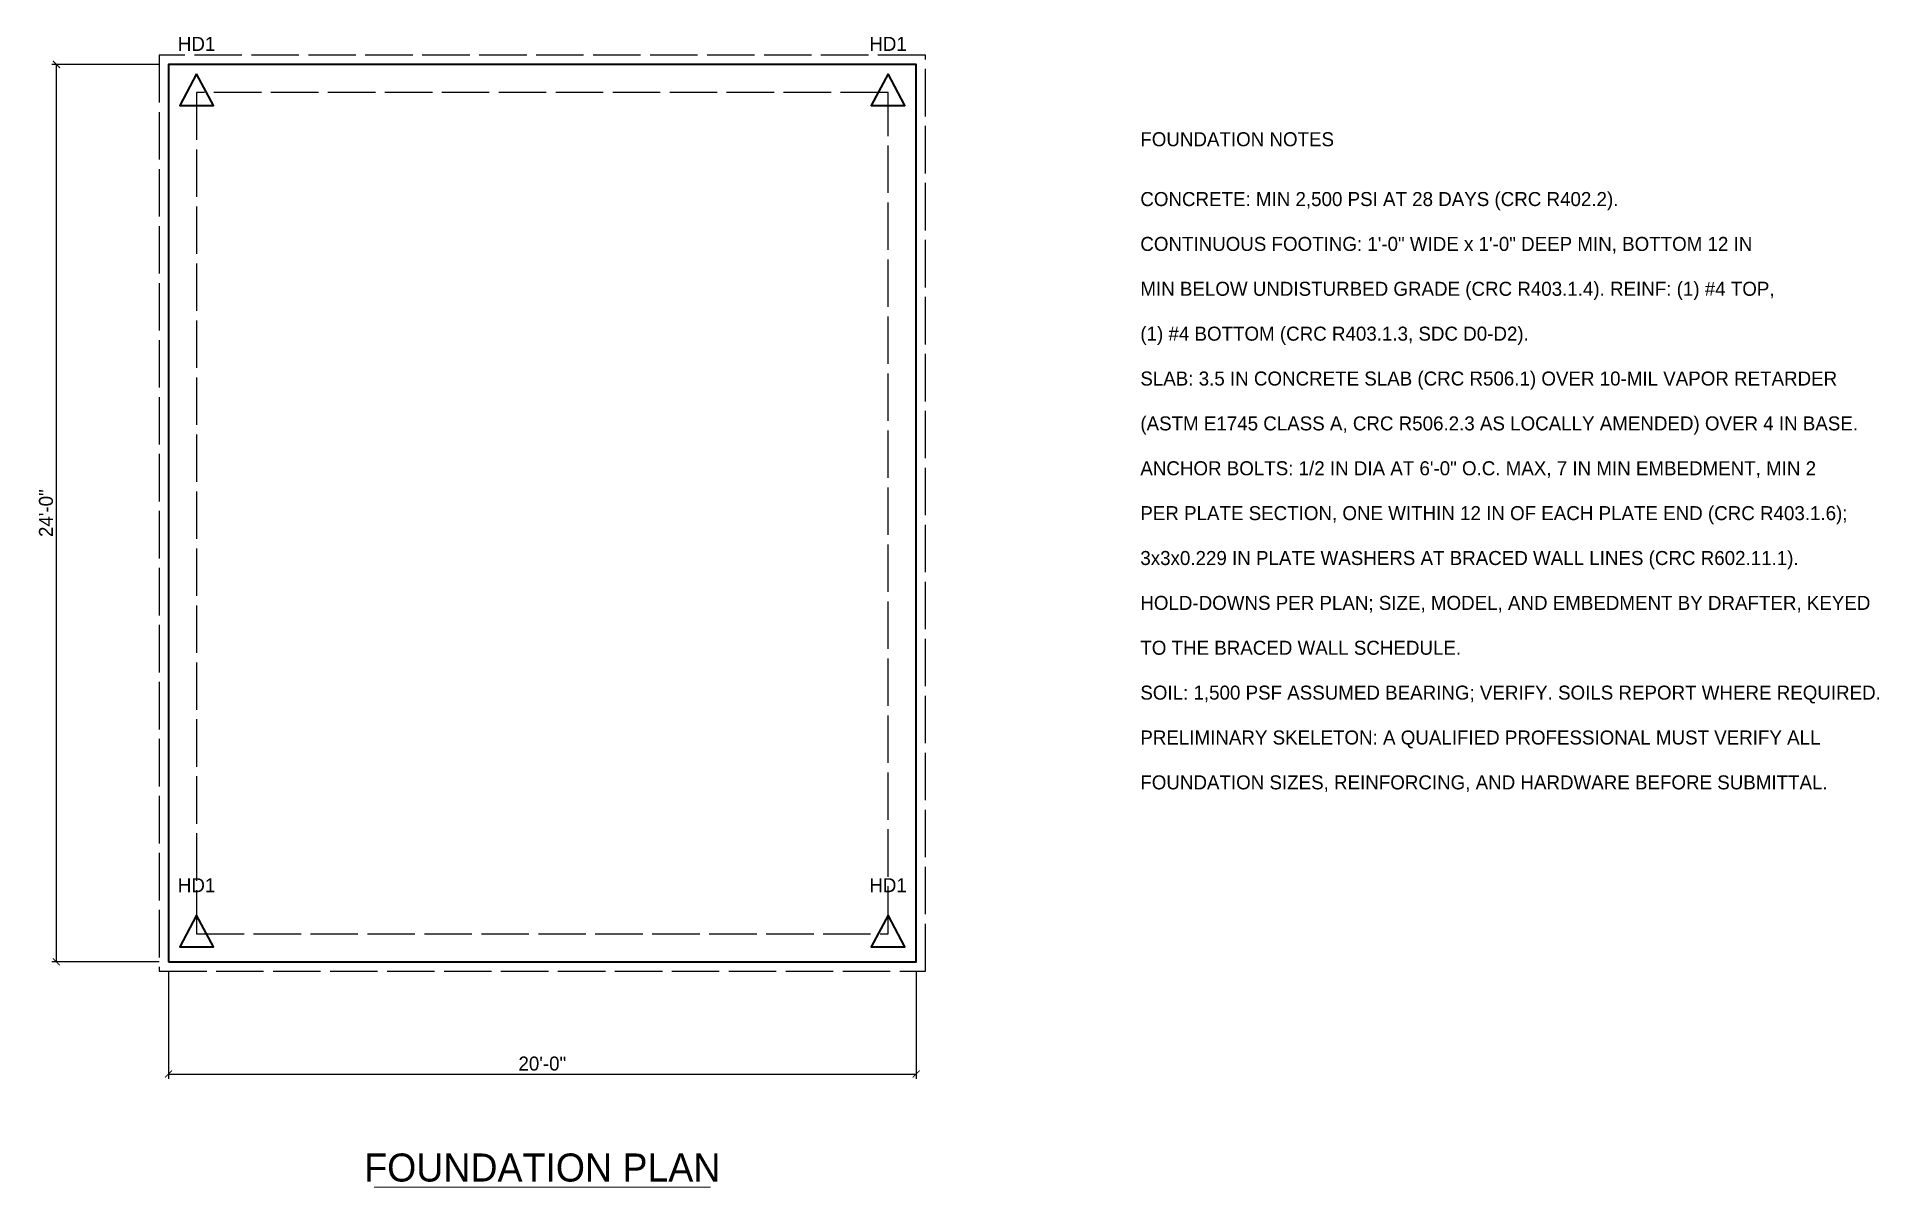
# Model space of a CAD drawing. Header units: metres. Extents: x -3.5 to 45.8, y -6 to 24.7.
import ezdxf
from ezdxf.enums import TextEntityAlignment as Align

# ---------------------------------------------------------------- set-up
doc = ezdxf.new("R2010")
doc.units = ezdxf.units.M
doc.linetypes.add('DASHED', pattern=[1.524, 1.27, -0.254])
for name, color, linetype, lineweight in [('A-ANNO-DIMS', 3, 'Continuous', 13), ('A-ANNO-TEXT', 7, 'Continuous', 18), ('S-FNDN', 7, 'Continuous', 35), ('S-FNDN-FTNG', 8, 'DASHED', 25)]:
    doc.layers.add(name, color=color, linetype=linetype, lineweight=lineweight)
doc.dimstyles.new('CODEFRAME', dxfattribs={"dimtxt": 0.375, "dimasz": 0.1875, "dimexe": 0.125, "dimexo": 0.25, "dimgap": 0.09, "dimtad": 1, "dimdec": 1, "dimblk": 'ARCHTICK', "dimcen": 2.5, "dimazin": 3, "dimtfac": 1, "dimtmove": 0, "dimatfit": 3})

# ---------------------------------------------------------------- blocks, each defined once
blk = doc.blocks.new('_ARCHTICK')
at = {"color": 0, "linetype": 'BYBLOCK', "const_width": 0.15}
blk.add_lwpolyline([(-0.5, -0.5), (0.5, 0.5)], dxfattribs=at)

msp = doc.modelspace()

# ---------------------------------------------------------------- linework, layer by layer
at = {"layer": 'A-ANNO-TEXT'}
msp.add_line((5.5, -6.025), (14.5, -6.025), dxfattribs=at)
at = {"layer": 'S-FNDN'}
for points in [[(0, 0), (20, 0), (20, 24), (0, 24)], [(0.75, 23.75), (0.3, 22.9), (1.2, 22.9)], [(19.25, 23.75), (18.8, 22.9), (19.7, 22.9)], [(0.75, 1.25), (0.3, 0.4), (1.2, 0.4)], [(19.25, 1.25), (18.8, 0.4), (19.7, 0.4)]]:
    msp.add_lwpolyline(points, close=True, dxfattribs=at)
at = {"layer": 'S-FNDN-FTNG'}
for points in [[(-0.25, -0.25), (20.25, -0.25), (20.25, 24.25), (-0.25, 24.25)], [(0.75, 0.75), (19.25, 0.75), (19.25, 23.25), (0.75, 23.25)]]:
    msp.add_lwpolyline(points, close=True, dxfattribs=at)

# ---------------------------------------------------------------- texts
at = {"layer": 'A-ANNO-TEXT'}
for s, height, p in [('HD1', 0.375, (0.75, 24.55)), ('HD1', 0.375, (19.25, 24.55)), ('HD1', 0.375, (0.75, 2.05)), ('HD1', 0.375, (19.25, 2.05)), ('FOUNDATION PLAN', 0.75, (10, -5.5))]:
    msp.add_text(s, height=height, dxfattribs=at).set_placement(p, align=Align.MIDDLE_CENTER)
for s, p in [('FOUNDATION NOTES', (26, 22)), ('CONCRETE: MIN 2,500 PSI AT 28 DAYS (CRC R402.2).', (26, 20.4)), ('CONTINUOUS FOOTING: 1\'-0" WIDE x 1\'-0" DEEP MIN, BOTTOM 12 IN', (26, 19.2)), ('MIN BELOW UNDISTURBED GRADE (CRC R403.1.4). REINF: (1) #4 TOP,', (26, 18)), ('(1) #4 BOTTOM (CRC R403.1.3, SDC D0-D2).', (26, 16.8)), ('SLAB: 3.5 IN CONCRETE SLAB (CRC R506.1) OVER 10-MIL VAPOR RETARDER', (26, 15.6)), ('(ASTM E1745 CLASS A, CRC R506.2.3 AS LOCALLY AMENDED) OVER 4 IN BASE.', (26, 14.4)), ('ANCHOR BOLTS: 1/2 IN DIA AT 6\'-0" O.C. MAX, 7 IN MIN EMBEDMENT, MIN 2', (26, 13.2)), ('PER PLATE SECTION, ONE WITHIN 12 IN OF EACH PLATE END (CRC R403.1.6);', (26, 12)), ('3x3x0.229 IN PLATE WASHERS AT BRACED WALL LINES (CRC R602.11.1).', (26, 10.8)), ('HOLD-DOWNS PER PLAN; SIZE, MODEL, AND EMBEDMENT BY DRAFTER, KEYED', (26, 9.6)), ('TO THE BRACED WALL SCHEDULE.', (26, 8.4)), ('SOIL: 1,500 PSF ASSUMED BEARING; VERIFY. SOILS REPORT WHERE REQUIRED.', (26, 7.2)), ('PRELIMINARY SKELETON: A QUALIFIED PROFESSIONAL MUST VERIFY ALL', (26, 6)), ('FOUNDATION SIZES, REINFORCING, AND HARDWARE BEFORE SUBMITTAL.', (26, 4.8))]:
    msp.add_text(s, height=0.375, dxfattribs=at).set_placement(p, align=Align.MIDDLE_LEFT)

# ---------------------------------------------------------------- dimensions: what is measured, and where the dimension line sits
at = {"layer": 'A-ANNO-DIMS'}
msp.add_linear_dim(base=(-3, 0), p1=(0, 0), p2=(0, 24), angle=90, text='24\'-0"', dimstyle='CODEFRAME', dxfattribs=at).render()
msp.add_linear_dim(base=(0, -3), p1=(0, 0), p2=(20, 0), text='20\'-0"', dimstyle='CODEFRAME', dxfattribs=at).render()

doc.saveas('drawing.dxf')
